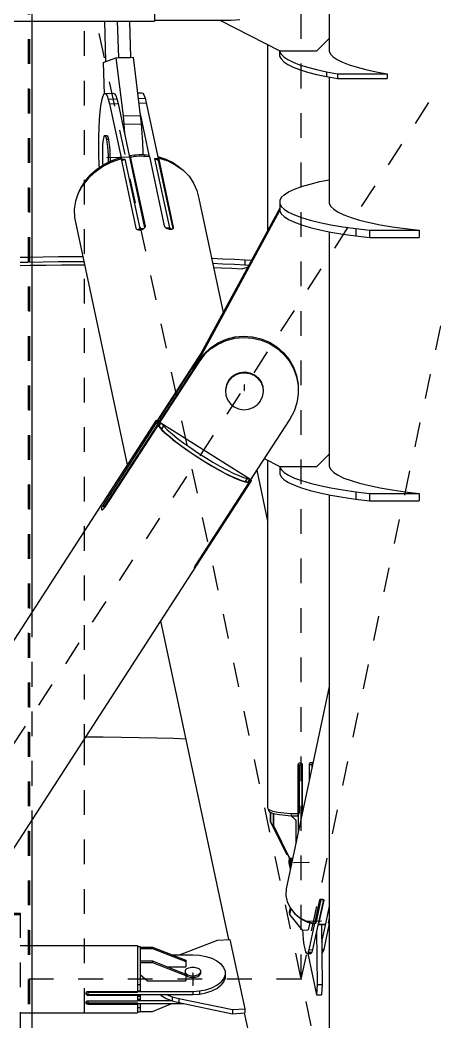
# Model space of a CAD drawing. Header units: millimetres. Extents: x 149919 to 150445, y 136651 to 136866.
# Drawn here: x 150374.103 to 150375.777, y 136696.903 to 136700.952 of the extents above; entities that cross this region are included whole.
import ezdxf

# ---------------------------------------------------------------- set-up
doc = ezdxf.new("R2010")
doc.units = ezdxf.units.MM
doc.header["$LTSCALE"] = 0.25
for name, pattern in [('CENTER', [50.8, 31.75, -6.35, 6.35, -6.35]), ('XKITLINE00', [0]), ('XKITLINE02', [4, 2, -2])]:
    doc.linetypes.add(name, pattern=pattern)

# ---------------------------------------------------------------- blocks, each defined once
blk = doc.blocks.new('çatıı')
at = {"color": 8, "linetype": 'CENTER'}
for p, q in [((23255, 4763.35), (23255, 6431.43)), ((23342.5, 4670.27), (23342.5, 5490.27)), ((22900, 4260.27), (23430, 5080.27)), ((23430, 4260.27), (23255, 5080.27)), ((23342.5, 4670.27), (23430, 5080.27)), ((23264.15, 5002.39), (23279.02, 5002.72)), ((23319.5, 4910.45), (23319.5, 4908.17)), ((23255, 3096.7), (23255, 4763.35)), ((23339.52, 4717.4), (23345.47, 4717.53)), ((23344.53, 4693.69), (23350.48, 4693.82)), ((23298.7, 4672.75), (23298.7, 4667.8)), ((23342.5, 4670.27), (22987.5, 4670.27))]:
    blk.add_line(p, q, dxfattribs=at)
at = {"color": 116, "linetype": 'XKITLINE02', "true_color": 0x136734}
for p, q in [((23232.31, 5550.18), (23232.31, 4297.66)), ((23232.84, 5550.14), (23232.84, 4298.1)), ((23233.69, 5103.12), (23233.69, 5057.42)), ((23233.69, 4818.46), (23233.69, 4734.59)), ((23220.99, 4697.01), (23228.99, 4697.01)), ((23228.99, 4697.01), (23228.99, 4696.43)), ((23228.99, 4697.01), (23228.99, 4600.55)), ((23221.79, 4696.43), (23228.99, 4696.43))]:
    blk.add_line(p, q, dxfattribs=at)
at = {"color": 8, "linetype": 'XKITLINE00'}
for p, q in [((23353.8, 5105.69), (23353.8, 5050.39)), ((23283.2, 5065.56), (23283.2, 5057.48)), ((23087.8, 5057.42), (23242.19, 5057.42)), ((23242.19, 5057.42), (23242.36, 5057.45)), ((23242.36, 5057.45), (23242.6, 5057.46)), ((23242.6, 5057.46), (23242.89, 5057.48)), ((23242.89, 5057.48), (23243.2, 5057.48)), ((23243.2, 5057.48), (23283.2, 5057.48)), ((23263.05, 5057.48), (23263.51, 5041.13)), ((23268.24, 5057.48), (23268.66, 5042.7)), ((23273.2, 5057.48), (23273.61, 5042.81)), ((23283.2, 5057.83), (23314.2, 5057.83)), ((23309.67, 5057.83), (23333.8, 5045.47)), ((23314.2, 5057.83), (23317.64, 5058.09)), ((23348.8, 5045.47), (23353.8, 5050.39)), ((23353.8, 5050.39), (23353.8, 5045.18)), ((23328.91, 5047.97), (23328.91, 4972.87)), ((23333.76, 5045.48), (23333.76, 5043.28)), ((23333.76, 5045.25), (23334.31, 5044.12)), ((23333.8, 5045.47), (23348.8, 5045.47)), ((23353.8, 5046.45), (23353.76, 5046.38)), ((23353.76, 5046.38), (23353.76, 5045.25)), ((23353.76, 5045.25), (23354.31, 5044.12)), ((23262.52, 5040.77), (23267.67, 5042.67)), ((23267.67, 5042.67), (23274.61, 5042.83)), ((23267.67, 5042.67), (23270.54, 5019.14)), ((23268.66, 5042.7), (23273.61, 5042.81)), ((23274.61, 5042.83), (23277.48, 5019.29)), ((23333.76, 5043.28), (23334.31, 5042.15)), ((23334.31, 5044.12), (23335.4, 5043)), ((23334.31, 5042.15), (23335.4, 5041.03)), ((23335.4, 5043), (23337.03, 5041.91)), ((23335.4, 5041.03), (23337.03, 5039.94)), ((23337.03, 5041.91), (23339.18, 5040.84)), ((23354.31, 5044.12), (23355.4, 5043)), ((23355.4, 5043), (23357.03, 5041.91)), ((23357.03, 5041.91), (23359.18, 5040.84)), ((23262.52, 5040.77), (23262.88, 5027.98)), ((23337.03, 5039.94), (23339.18, 5038.87)), ((23339.18, 5040.84), (23341.83, 5039.8)), ((23339.18, 5038.87), (23341.83, 5037.83)), ((23341.83, 5039.8), (23344.98, 5038.81)), ((23341.83, 5037.83), (23344.98, 5036.84)), ((23344.98, 5038.81), (23348.59, 5037.87)), ((23344.98, 5036.84), (23348.59, 5035.9)), ((23348.59, 5037.87), (23352.65, 5036.99)), ((23352.65, 5036.99), (23352.65, 5035.02)), ((23352.65, 5036.99), (23357.11, 5036.17)), ((23359.18, 5040.84), (23361.83, 5039.8)), ((23361.83, 5039.8), (23364.98, 5038.81)), ((23364.98, 5038.81), (23368.59, 5037.87)), ((23368.59, 5037.87), (23372.65, 5036.99)), ((23372.65, 5036.99), (23377.11, 5036.17)), ((23348.59, 5035.9), (23352.65, 5035.02)), ((23352.65, 5035.02), (23357.11, 5034.2)), ((23353.8, 5034.81), (23353.8, 4983.69)), ((23357.11, 5036.17), (23357.11, 5034.2)), ((23357.11, 5036.17), (23377.11, 5036.17)), ((23357.11, 5034.2), (23377.11, 5034.2)), ((23377.11, 5036.17), (23377.11, 5034.2)), ((23261.79, 5025.22), (23261.43, 5023.15)), ((23262.21, 5026.78), (23261.79, 5025.22)), ((23262.66, 5027.77), (23262.21, 5026.78)), ((23262.66, 5027.77), (23263.13, 5028.19)), ((23263.13, 5028.19), (23266.6, 5028.27)), ((23263.13, 5028.19), (23263.62, 5028.02)), ((23263.62, 5028.02), (23264.12, 5027.26)), ((23264.12, 5027.26), (23264.6, 5025.94)), ((23264.6, 5025.94), (23268.07, 5026.01)), ((23264.6, 5025.94), (23265.07, 5024.08)), ((23266.6, 5028.27), (23267.09, 5028.1)), ((23267.09, 5028.1), (23267.59, 5027.34)), ((23267.59, 5027.34), (23268.07, 5026.01)), ((23268.07, 5026.01), (23268.54, 5024.15)), ((23276.36, 5028.49), (23278, 5028.52)), ((23276.64, 5026.21), (23279.47, 5026.27)), ((23278, 5028.52), (23278.49, 5028.35)), ((23278.49, 5028.35), (23278.99, 5027.59)), ((23278.99, 5027.59), (23279.47, 5026.27)), ((23279.47, 5026.27), (23279.94, 5024.41)), ((23261.43, 5023.15), (23261.13, 5020.61)), ((23265.07, 5024.08), (23268.54, 5024.15)), ((23265.07, 5024.08), (23269.86, 5001.65)), ((23268.54, 5024.15), (23279.26, 4973.94)), ((23276.87, 5024.34), (23279.94, 5024.41)), ((23279.94, 5024.41), (23284.73, 5001.98)), ((23260.89, 5017.67), (23260.72, 5014.4)), ((23261.13, 5020.61), (23260.89, 5017.67)), ((23270.54, 5019.14), (23277.48, 5019.29)), ((23270.54, 5019.14), (23270.9, 5015.8)), ((23277.4, 5019.97), (23280.95, 5003.34)), ((23277.48, 5019.29), (23277.84, 5015.95)), ((23260.72, 5014.4), (23260.62, 5010.87)), ((23270.9, 5015.8), (23277.84, 5015.95)), ((23270.9, 5015.8), (23271.2, 5012.17)), ((23277.84, 5015.95), (23278.14, 5012.33)), ((23260.62, 5010.87), (23260.6, 5007.18)), ((23262.43, 5008.84), (23262.29, 5007.34)), ((23262.61, 5010.02), (23262.43, 5008.84)), ((23262.83, 5010.82), (23262.61, 5010.02)), ((23263.07, 5011.19), (23262.83, 5010.82)), ((23263.07, 5011.19), (23263.87, 5011.21)), ((23263.07, 5011.19), (23263.33, 5011.13)), ((23263.33, 5011.13), (23263.59, 5010.62)), ((23263.59, 5010.62), (23263.84, 5009.7)), ((23263.84, 5009.7), (23264.63, 5009.72)), ((23263.84, 5009.7), (23264.06, 5008.41)), ((23263.87, 5011.21), (23264.12, 5011.14)), ((23264.12, 5011.14), (23264.38, 5010.64)), ((23264.38, 5010.64), (23264.63, 5009.72)), ((23264.63, 5009.72), (23264.85, 5008.43)), ((23271.2, 5012.17), (23271.25, 5011.47)), ((23278.14, 5012.33), (23278.38, 5008.49)), ((23260.6, 5007.18), (23260.66, 5003.42)), ((23262.21, 5005.58), (23262.19, 5003.67)), ((23262.29, 5007.34), (23262.21, 5005.58)), ((23264.06, 5008.41), (23264.25, 5006.82)), ((23264.25, 5006.82), (23264.39, 5005.01)), ((23264.39, 5005.01), (23264.48, 5003.06)), ((23264.85, 5008.43), (23265.04, 5006.84)), ((23265.04, 5006.84), (23265.19, 5005.02)), ((23265.19, 5005.02), (23265.28, 5003.08)), ((23278.38, 5008.49), (23278.54, 5004.52)), ((23278.54, 5004.52), (23278.56, 5003.5)), ((23260.66, 5003.42), (23260.8, 4999.68)), ((23262.19, 5003.67), (23262.22, 5001.69)), ((23262.22, 5001.69), (23262.32, 4999.74)), ((23262.3, 4998.63), (23265.79, 5000.43)), ((23262.85, 4999.53), (23266.06, 5001.14)), ((23264.48, 5003.06), (23264.52, 5001.08)), ((23264.52, 5001.08), (23264.51, 5000.36)), ((23265.28, 5003.08), (23265.31, 5001.1)), ((23265.31, 5001.1), (23265.31, 5000.76)), ((23265.79, 5000.43), (23269.52, 5001.77)), ((23266.06, 5001.14), (23269.49, 5002.35)), ((23266.06, 5001.14), (23266.18, 5000.57)), ((23269.49, 5002.35), (23269.61, 5001.79)), ((23269.52, 5001.77), (23269.77, 5001.82)), ((23269.77, 5001.82), (23275.75, 4973.79)), ((23269.86, 5001.65), (23269.85, 5001.47)), ((23269.86, 5001.65), (23271.32, 5001.68)), ((23269.94, 5001.01), (23271.32, 5001.68)), ((23271.32, 5001.68), (23277.3, 4973.64)), ((23273.21, 5003.17), (23273.16, 5002.49)), ((23273.21, 5003.17), (23275.15, 5003.41)), ((23273.21, 5003.17), (23273.45, 5002.05)), ((23273.45, 5002.05), (23273.4, 5001.37)), ((23273.49, 5002.63), (23273.42, 5001.64)), ((23273.42, 5001.64), (23279.31, 4974.02)), ((23273.49, 5002.63), (23277.37, 5002.97)), ((23273.49, 5002.63), (23279.47, 4974.59)), ((23275.15, 5003.41), (23277.09, 5003.51)), ((23275.15, 5003.41), (23275.28, 5002.79)), ((23277.09, 5003.51), (23279.03, 5003.49)), ((23277.37, 5002.97), (23281.22, 5002.8)), ((23279.03, 5003.49), (23280.94, 5003.34)), ((23279.03, 5003.49), (23279.15, 5002.89)), ((23280.94, 5003.34), (23281.05, 5002.81)), ((23281.22, 5002.8), (23287.2, 4974.77)), ((23283.27, 5001.95), (23284.73, 5001.98)), ((23283.27, 5001.95), (23289.25, 4973.91)), ((23283.27, 5001.95), (23284.68, 5001.27)), ((23284.58, 5002.68), (23287.84, 5001.62)), ((23284.73, 5001.98), (23284.68, 5001.27)), ((23284.68, 5001.27), (23290.59, 4973.57)), ((23284.72, 5001.92), (23284.8, 5001.57)), ((23284.8, 5001.57), (23284.76, 5000.92)), ((23284.84, 5002.16), (23284.77, 5001.14)), ((23284.77, 5001.14), (23290.64, 4973.62)), ((23284.84, 5002.16), (23290.82, 4974.12)), ((23284.84, 5002.16), (23285.08, 5002.12)), ((23285.08, 5002.12), (23288.65, 5000.93)), ((23287.84, 5001.62), (23290.85, 5000.15)), ((23287.84, 5001.62), (23287.93, 5001.17)), ((23288.65, 5000.93), (23291.9, 4999.29)), ((23256.43, 4993.85), (23259.16, 4996.42)), ((23257.32, 4995.27), (23259.91, 4997.56)), ((23259.16, 4996.42), (23262.3, 4998.63)), ((23259.91, 4997.56), (23262.85, 4999.53)), ((23260.8, 4999.68), (23260.88, 4998.21)), ((23262.32, 4999.74), (23262.36, 4999.2)), ((23290.85, 5000.15), (23293.53, 4998.31)), ((23291.9, 4999.29), (23294.77, 4997.21)), ((23293.53, 4998.31), (23294.44, 4997.45)), ((23294.77, 4997.21), (23297.17, 4994.76)), ((23255.14, 4992.72), (23253.4, 4989.95)), ((23256.43, 4993.85), (23254.18, 4990.99)), ((23257.32, 4995.27), (23255.14, 4992.72)), ((23297.17, 4994.76), (23299.05, 4991.99)), ((23346.02, 4991.62), (23349.95, 4992.59)), ((23349.95, 4992.59), (23353.8, 4993.37)), ((23254.18, 4990.99), (23252.46, 4987.91)), ((23253.4, 4989.95), (23252.74, 4988.42)), ((23299.05, 4991.99), (23300.36, 4988.98)), ((23300.36, 4988.98), (23301.07, 4985.79)), ((23335.56, 4987.27), (23337.34, 4988.42)), ((23337.34, 4988.42), (23339.69, 4989.53)), ((23339.69, 4989.53), (23342.59, 4990.6)), ((23342.59, 4990.6), (23346.02, 4991.62)), ((23251.33, 4984.68), (23250.8, 4981.39)), ((23252.46, 4987.91), (23251.33, 4984.68)), ((23301.07, 4985.79), (23301.07, 4985.63)), ((23301.07, 4985.79), (23310.92, 4939.63)), ((23334.37, 4986.11), (23333.77, 4984.92)), ((23333.77, 4984.92), (23333.77, 4983.74)), ((23334.37, 4986.11), (23335.56, 4987.27)), ((23353.8, 4984.98), (23353.77, 4984.92)), ((23353.77, 4984.92), (23353.77, 4983.74)), ((23250.8, 4981.39), (23250.89, 4978.11)), ((23333.77, 4981.86), (23300.26, 4919.93)), ((23333.76, 4980.8), (23300.36, 4919.07)), ((23333.77, 4983.74), (23333.77, 4980.78)), ((23333.77, 4983.74), (23334.37, 4982.56)), ((23333.77, 4980.78), (23334.37, 4979.6)), ((23334.37, 4982.56), (23335.56, 4981.39)), ((23335.56, 4981.39), (23337.34, 4980.25)), ((23337.34, 4980.25), (23339.69, 4979.13)), ((23353.77, 4983.74), (23354.37, 4982.56)), ((23354.37, 4982.56), (23355.56, 4981.39)), ((23355.56, 4981.39), (23357.34, 4980.25)), ((23357.34, 4980.25), (23359.69, 4979.13)), ((23250.89, 4978.11), (23272.24, 4878.1)), ((23334.37, 4979.6), (23335.56, 4978.44)), ((23335.56, 4978.44), (23337.34, 4977.29)), ((23337.34, 4977.29), (23339.69, 4976.18)), ((23339.69, 4979.13), (23342.59, 4978.06)), ((23339.69, 4976.18), (23342.59, 4975.11)), ((23342.59, 4978.06), (23346.02, 4977.04)), ((23346.02, 4977.04), (23349.95, 4976.07)), ((23359.69, 4979.13), (23362.59, 4978.06)), ((23362.59, 4978.06), (23366.02, 4977.04)), ((23366.02, 4977.04), (23369.95, 4976.07)), ((23275.75, 4973.79), (23275.85, 4973.57)), ((23275.85, 4973.57), (23276.03, 4973.38)), ((23276.03, 4973.38), (23276.3, 4973.23)), ((23276.3, 4973.23), (23276.63, 4973.13)), ((23276.39, 4973.2), (23277.3, 4973.64)), ((23276.63, 4973.13), (23277.01, 4973.08)), ((23277.01, 4973.08), (23277.41, 4973.09)), ((23277.3, 4973.64), (23278.99, 4973.68)), ((23277.41, 4973.09), (23277.83, 4973.16)), ((23277.83, 4973.16), (23278.24, 4973.27)), ((23278.24, 4973.27), (23278.62, 4973.44)), ((23278.62, 4973.44), (23278.94, 4973.64)), ((23278.94, 4973.64), (23279.2, 4973.87)), ((23279.38, 4974.11), (23279.2, 4973.87)), ((23279.45, 4974.31), (23279.38, 4974.11)), ((23279.47, 4974.59), (23279.45, 4974.33)), ((23279.47, 4974.36), (23279.45, 4974.31)), ((23279.47, 4974.59), (23279.47, 4974.36)), ((23287.2, 4974.77), (23287.3, 4974.53)), ((23287.3, 4974.53), (23287.33, 4974.49)), ((23287.33, 4974.49), (23287.48, 4974.29)), ((23287.48, 4974.29), (23287.74, 4974.06)), ((23287.74, 4974.06), (23288.06, 4973.84)), ((23288, 4973.88), (23289.25, 4973.91)), ((23288.06, 4973.84), (23288.43, 4973.66)), ((23288.43, 4973.66), (23288.83, 4973.51)), ((23288.83, 4973.51), (23289.23, 4973.41)), ((23289.23, 4973.41), (23289.63, 4973.36)), ((23289.25, 4973.91), (23290.27, 4973.42)), ((23289.63, 4973.36), (23290, 4973.37)), ((23290, 4973.37), (23290.31, 4973.43)), ((23290.31, 4973.43), (23290.56, 4973.55)), ((23290.56, 4973.55), (23290.74, 4973.7)), ((23290.83, 4973.9), (23290.74, 4973.7)), ((23290.82, 4974.12), (23290.8, 4973.85)), ((23290.82, 4974.12), (23290.83, 4973.9)), ((23342.59, 4975.11), (23346.02, 4974.09)), ((23346.02, 4974.09), (23349.95, 4973.12)), ((23349.95, 4976.07), (23354.36, 4975.17)), ((23349.95, 4973.12), (23354.36, 4972.22)), ((23353.79, 4972.34), (23353.8, 4882.4)), ((23354.36, 4975.17), (23359.2, 4974.35)), ((23354.36, 4972.22), (23359.2, 4971.39)), ((23359.2, 4974.35), (23364.44, 4973.6)), ((23364.44, 4973.6), (23364.44, 4970.64)), ((23364.44, 4973.6), (23370.04, 4972.93)), ((23369.95, 4976.07), (23374.36, 4975.17)), ((23370.04, 4972.93), (23370.04, 4969.98)), ((23370.04, 4972.93), (23390.04, 4972.93)), ((23374.36, 4975.17), (23379.2, 4974.35)), ((23379.2, 4974.35), (23384.44, 4973.6)), ((23384.44, 4973.6), (23390.04, 4972.93)), ((23390.04, 4972.93), (23390.04, 4969.98)), ((23359.2, 4971.39), (23364.44, 4970.64)), ((23364.44, 4970.64), (23370.04, 4969.98)), ((23370.04, 4969.98), (23390.04, 4969.98)), ((23228.99, 4962.01), (23232.17, 4962.08)), ((23228.99, 4960.01), (23232.17, 4960.08)), ((23232.17, 4962.08), (23238.27, 4962.18)), ((23232.17, 4960.08), (23238.27, 4960.18)), ((23238.27, 4962.18), (23244.54, 4962.26)), ((23238.27, 4960.18), (23244.54, 4960.26)), ((23244.54, 4962.26), (23250.91, 4962.31)), ((23244.54, 4960.26), (23250.91, 4960.31)), ((23250.91, 4962.31), (23254.26, 4962.32)), ((23250.91, 4960.31), (23254.69, 4960.32)), ((23306.2, 4961.59), (23310.82, 4961.41)), ((23310.82, 4961.41), (23315.47, 4961.2)), ((23315.47, 4961.2), (23319.73, 4960.96)), ((23319.73, 4960.96), (23319.73, 4958.97)), ((23319.73, 4960.96), (23322.37, 4960.79)), ((23228.99, 4958.7), (23233.07, 4958.76)), ((23233.07, 4958.76), (23239.33, 4958.84)), ((23239.33, 4958.84), (23245.71, 4958.89)), ((23245.71, 4958.89), (23252.15, 4958.92)), ((23252.15, 4958.92), (23254.99, 4958.92)), ((23306.63, 4959.58), (23310.82, 4959.41)), ((23306.98, 4957.93), (23310.26, 4957.78)), ((23310.26, 4957.78), (23314.52, 4957.55)), ((23310.82, 4959.41), (23315.47, 4959.2)), ((23314.52, 4957.55), (23318.34, 4957.3)), ((23315.47, 4959.2), (23319.73, 4958.97)), ((23318.34, 4957.3), (23320.85, 4957.98)), ((23319.73, 4958.97), (23321.32, 4958.86)), ((23308.89, 4927.45), (23312.17, 4928.91)), ((23308.89, 4926.92), (23312.17, 4928.39)), ((23312.17, 4928.91), (23315.65, 4929.82)), ((23312.17, 4928.39), (23315.65, 4929.3)), ((23315.65, 4929.82), (23319.23, 4930.16)), ((23315.65, 4929.3), (23319.23, 4929.63)), ((23319.23, 4930.16), (23322.82, 4929.91)), ((23319.23, 4929.63), (23322.82, 4929.38)), ((23322.82, 4929.91), (23326.33, 4929.08)), ((23322.82, 4929.38), (23326.33, 4928.55)), ((23326.33, 4929.08), (23329.64, 4927.7)), ((23326.33, 4928.55), (23329.64, 4927.17)), ((23329.64, 4927.7), (23332.68, 4925.79)), ((23303.28, 4923.04), (23305.9, 4925.48)), ((23303.28, 4922.52), (23305.9, 4924.95)), ((23305.9, 4925.48), (23308.89, 4927.45)), ((23305.9, 4924.95), (23308.89, 4926.92)), ((23329.64, 4927.17), (23332.68, 4925.27)), ((23332.68, 4925.79), (23335.36, 4923.42)), ((23332.68, 4925.27), (23335.36, 4922.9)), ((23301.1, 4920.22), (23263.09, 4861.41)), ((23301.1, 4919.69), (23284.57, 4894.11)), ((23301.1, 4921.97), (23285.12, 4897.25)), ((23300.94, 4921.2), (23285.37, 4897.1)), ((23300.26, 4919.93), (23298.88, 4916.81)), ((23300.26, 4919.93), (23300.26, 4918.91)), ((23301.97, 4923.1), (23301.1, 4921.97)), ((23303.28, 4923.04), (23301.1, 4920.22)), ((23303.28, 4922.52), (23301.1, 4919.69)), ((23301.1, 4921.97), (23301.1, 4921.5)), ((23301.1, 4920.22), (23301.1, 4919.69)), ((23303.28, 4923.04), (23303.28, 4922.52)), ((23335.36, 4923.42), (23337.6, 4920.65)), ((23335.36, 4922.9), (23337.6, 4920.13)), ((23337.6, 4920.65), (23339.35, 4917.56)), ((23337.6, 4920.13), (23339.35, 4917.03)), ((23298.88, 4916.81), (23298.86, 4916.75)), ((23298.88, 4916.81), (23298.88, 4916.78)), ((23315.98, 4914.81), (23317.85, 4915.48)), ((23317.85, 4915.48), (23319.82, 4915.65)), ((23317.85, 4915.34), (23319.82, 4915.51)), ((23317.85, 4915.34), (23319.82, 4915.51)), ((23319.82, 4915.65), (23321.78, 4915.31)), ((23319.82, 4915.51), (23321.78, 4915.17)), ((23319.82, 4915.51), (23321.78, 4915.17)), ((23339.35, 4917.56), (23340.56, 4914.22)), ((23339.35, 4917.03), (23340.56, 4913.69)), ((23313.08, 4912.19), (23312.25, 4910.42)), ((23313.08, 4912.05), (23312.25, 4910.28)), ((23313.08, 4912.05), (23312.25, 4910.28)), ((23313.08, 4911.91), (23312.25, 4910.14)), ((23314.36, 4913.69), (23313.08, 4912.19)), ((23314.36, 4913.55), (23313.08, 4912.05)), ((23314.36, 4913.55), (23313.08, 4912.05)), ((23314.36, 4913.41), (23313.08, 4911.91)), ((23313.08, 4912.19), (23313.08, 4912.05)), ((23313.08, 4912.05), (23313.08, 4911.91)), ((23314.36, 4913.69), (23315.98, 4914.81)), ((23314.36, 4913.55), (23315.98, 4914.67)), ((23314.36, 4913.55), (23315.98, 4914.67)), ((23314.36, 4913.41), (23315.98, 4914.53)), ((23315.98, 4914.67), (23317.85, 4915.34)), ((23315.98, 4914.67), (23317.85, 4915.34)), ((23315.98, 4914.53), (23317.85, 4915.2)), ((23317.85, 4915.2), (23319.82, 4915.37)), ((23319.82, 4915.37), (23321.78, 4915.03)), ((23321.78, 4915.31), (23323.58, 4914.48)), ((23321.78, 4915.17), (23323.58, 4914.34)), ((23321.78, 4915.17), (23323.58, 4914.34)), ((23321.78, 4915.03), (23323.58, 4914.2)), ((23323.58, 4914.48), (23323.58, 4914.34)), ((23323.58, 4914.48), (23325.1, 4913.23)), ((23323.58, 4914.34), (23325.1, 4913.09)), ((23323.58, 4914.34), (23325.1, 4913.09)), ((23323.58, 4914.34), (23323.58, 4914.2)), ((23323.58, 4914.2), (23325.1, 4912.95)), ((23325.1, 4913.23), (23326.23, 4911.63)), ((23325.1, 4913.09), (23326.23, 4911.49)), ((23325.1, 4913.09), (23326.23, 4911.49)), ((23325.1, 4912.95), (23326.23, 4911.35)), ((23326.23, 4911.63), (23326.91, 4909.8)), ((23326.23, 4911.49), (23326.91, 4909.66)), ((23326.23, 4911.49), (23326.91, 4909.66)), ((23326.23, 4911.35), (23326.91, 4909.52)), ((23340.56, 4914.22), (23341.2, 4910.73)), ((23340.56, 4913.69), (23341.2, 4910.2)), ((23312.25, 4910.42), (23311.9, 4908.49)), ((23312.25, 4910.28), (23311.9, 4908.35)), ((23312.25, 4910.28), (23311.9, 4908.35)), ((23312.25, 4910.14), (23311.9, 4908.21)), ((23311.9, 4908.49), (23311.9, 4908.35)), ((23311.9, 4908.35), (23311.9, 4908.21)), ((23311.9, 4908.21), (23312.08, 4906.27)), ((23327.09, 4907.57), (23326.74, 4905.65)), ((23326.91, 4909.8), (23327.09, 4907.85)), ((23326.91, 4909.66), (23327.09, 4907.71)), ((23326.91, 4909.66), (23327.09, 4907.71)), ((23326.91, 4909.52), (23327.09, 4907.57)), ((23341.2, 4910.2), (23341.24, 4906.66)), ((23312.08, 4906.27), (23312.76, 4904.43)), ((23312.76, 4904.43), (23313.89, 4902.83)), ((23325.91, 4903.87), (23324.63, 4902.38)), ((23326.74, 4905.65), (23325.91, 4903.87)), ((23341.24, 4906.66), (23340.69, 4903.15)), ((23313.89, 4902.83), (23315.42, 4901.58)), ((23315.42, 4901.58), (23317.21, 4900.75)), ((23317.21, 4900.75), (23319.17, 4900.42)), ((23319.17, 4900.42), (23321.14, 4900.59)), ((23321.14, 4900.59), (23323.01, 4901.26)), ((23323.01, 4901.26), (23324.63, 4902.38)), ((23339.56, 4899.79), (23337.89, 4896.65)), ((23340.69, 4903.15), (23339.56, 4899.79)), ((23283.93, 4896.25), (23262.46, 4863.02)), ((23283.93, 4896.25), (23283.68, 4895.81)), ((23283.68, 4895.81), (23283.93, 4895.05)), ((23283.93, 4896.25), (23284.3, 4896.02)), ((23284.16, 4895.81), (23284.1, 4895.54)), ((23284.1, 4895.54), (23284.16, 4895.21)), ((23284.96, 4897.05), (23284.16, 4895.81)), ((23284.96, 4896.46), (23284.16, 4895.21)), ((23284.16, 4895.21), (23284.32, 4894.81)), ((23285.13, 4896.05), (23284.32, 4894.81)), ((23284.96, 4897.05), (23284.91, 4896.79)), ((23284.91, 4896.79), (23284.96, 4896.46)), ((23285.13, 4897.25), (23284.96, 4897.05)), ((23284.96, 4896.46), (23285.13, 4896.05)), ((23285.13, 4897.25), (23285.93, 4896.75)), ((23285.13, 4896.05), (23285.37, 4895.9)), ((23337.89, 4896.65), (23321.35, 4871.07)), ((23283.93, 4895.05), (23262.46, 4861.83)), ((23284.57, 4894.32), (23263.09, 4861.1)), ((23284.57, 4894.09), (23263.1, 4860.87)), ((23283.93, 4895.05), (23284.57, 4894.66)), ((23284.32, 4894.81), (23284.57, 4894.66)), ((23284.57, 4894.32), (23284.57, 4894.11)), ((23284.57, 4894.11), (23284.95, 4893.87)), ((23284.57, 4894.09), (23284.95, 4893.86)), ((23284.57, 4894.09), (23284.84, 4893.71)), ((23284.84, 4893.71), (23286.27, 4892.19)), ((23285.75, 4895.1), (23284.95, 4893.86)), ((23284.95, 4893.86), (23286.05, 4892.59)), ((23285.75, 4895.1), (23321.78, 4872.53)), ((23285.75, 4895.1), (23286.86, 4893.83)), ((23286.86, 4893.83), (23286.05, 4892.59)), ((23286.05, 4892.59), (23287.59, 4891.09)), ((23286.27, 4892.19), (23288.19, 4890.41)), ((23286.86, 4893.83), (23288.39, 4892.34)), ((23287.59, 4891.09), (23289.51, 4889.41)), ((23288.39, 4892.34), (23290.31, 4890.66)), ((23288.19, 4890.41), (23290.57, 4888.42)), ((23289.51, 4889.41), (23291.77, 4887.59)), ((23290.31, 4890.66), (23292.57, 4888.83)), ((23290.57, 4888.42), (23293.32, 4886.3)), ((23291.77, 4887.59), (23294.31, 4885.67)), ((23292.57, 4888.83), (23295.11, 4886.91)), ((23293.32, 4886.3), (23296.37, 4884.09)), ((23294.31, 4885.67), (23297.07, 4883.7)), ((23295.11, 4886.91), (23297.87, 4884.94)), ((23296.37, 4884.09), (23299.61, 4881.88)), ((23297.07, 4883.7), (23299.98, 4881.73)), ((23297.87, 4884.94), (23300.78, 4882.97)), ((23299.61, 4881.88), (23302.96, 4879.72)), ((23299.98, 4881.73), (23302.96, 4879.81)), ((23300.78, 4882.97), (23303.77, 4881.06)), ((23302.96, 4879.81), (23305.94, 4877.99)), ((23302.96, 4879.72), (23306.31, 4877.69)), ((23303.77, 4881.06), (23306.75, 4879.24)), ((23306.75, 4879.24), (23309.66, 4877.56)), ((23327.53, 4880.63), (23333.8, 4877.48)), ((23328.91, 4879.94), (23328.91, 4739.66)), ((23348.8, 4877.48), (23353.8, 4882.4)), ((23353.8, 4882.4), (23353.8, 4877.36)), ((23305.94, 4877.99), (23308.85, 4876.32)), ((23306.31, 4877.69), (23309.55, 4875.83)), ((23308.85, 4876.32), (23311.61, 4874.83)), ((23309.55, 4875.83), (23312.6, 4874.22)), ((23309.66, 4877.56), (23312.42, 4876.07)), ((23312.42, 4876.07), (23314.96, 4874.81)), ((23324.51, 4875.95), (23328.91, 4855.34)), ((23333.77, 4877.49), (23333.77, 4874.46)), ((23333.77, 4877.41), (23334.37, 4876.23)), ((23333.8, 4877.48), (23348.8, 4877.48)), ((23334.37, 4876.23), (23335.56, 4875.06)), ((23335.56, 4875.06), (23337.34, 4873.92)), ((23353.8, 4878.65), (23353.77, 4878.6)), ((23353.77, 4878.6), (23353.77, 4877.41)), ((23353.77, 4877.41), (23354.37, 4876.23)), ((23354.37, 4876.23), (23355.56, 4875.06)), ((23355.56, 4875.06), (23357.34, 4873.92)), ((23321.35, 4871.05), (23299.88, 4837.83)), ((23321.99, 4871.21), (23300.51, 4837.99)), ((23311.61, 4874.83), (23314.15, 4873.56)), ((23312.6, 4874.22), (23315.35, 4872.9)), ((23314.15, 4873.56), (23316.41, 4872.56)), ((23314.96, 4874.81), (23317.22, 4873.8)), ((23315.35, 4872.9), (23317.73, 4871.9)), ((23316.41, 4872.56), (23318.33, 4871.83)), ((23317.22, 4873.8), (23319.14, 4873.08)), ((23317.73, 4871.9), (23319.66, 4871.27)), ((23318.33, 4871.83), (23319.87, 4871.4)), ((23319.14, 4873.08), (23320.67, 4872.65)), ((23319.66, 4871.27), (23321.08, 4871.01)), ((23320.67, 4872.65), (23319.87, 4871.4)), ((23319.87, 4871.4), (23320.98, 4871.29)), ((23320.67, 4872.65), (23321.78, 4872.53)), ((23321.78, 4872.53), (23320.98, 4871.29)), ((23320.98, 4871.3), (23321.35, 4871.07)), ((23320.98, 4871.29), (23321.35, 4871.05)), ((23321.08, 4871.01), (23321.35, 4871.05)), ((23321.25, 4871.13), (23321.25, 4871.12)), ((23321.6, 4871.45), (23321.99, 4871.21)), ((23321.76, 4871.65), (23321.63, 4871.5)), ((23322.57, 4872.9), (23321.76, 4871.65)), ((23322.24, 4871.65), (23321.99, 4871.21)), ((23322.08, 4872.14), (23322.24, 4871.65)), ((23322.57, 4872.9), (23322.44, 4872.74)), ((23322.58, 4872.97), (23322.57, 4872.9)), ((23333.77, 4874.46), (23334.37, 4873.28)), ((23334.37, 4873.28), (23335.56, 4872.11)), ((23335.56, 4872.11), (23337.34, 4870.97)), ((23337.34, 4873.92), (23339.69, 4872.81)), ((23337.34, 4870.97), (23339.69, 4869.85)), ((23339.69, 4872.81), (23342.59, 4871.74)), ((23342.59, 4871.74), (23346.02, 4870.71)), ((23357.34, 4873.92), (23359.69, 4872.81)), ((23359.69, 4872.81), (23362.59, 4871.74)), ((23362.59, 4871.74), (23366.02, 4870.71)), ((23339.69, 4869.85), (23342.59, 4868.78)), ((23342.59, 4868.78), (23346.02, 4867.76)), ((23346.02, 4870.71), (23349.95, 4869.75)), ((23346.02, 4867.76), (23349.95, 4866.8)), ((23349.95, 4869.75), (23354.36, 4868.85)), ((23349.95, 4866.8), (23354.36, 4865.9)), ((23354.36, 4868.85), (23359.2, 4868.02)), ((23359.2, 4868.02), (23364.44, 4867.27)), ((23364.44, 4867.27), (23364.44, 4864.32)), ((23364.44, 4867.27), (23370.04, 4866.61)), ((23366.02, 4870.71), (23369.95, 4869.75)), ((23369.95, 4869.75), (23374.36, 4868.85)), ((23374.36, 4868.85), (23379.2, 4868.02)), ((23379.2, 4868.02), (23384.44, 4867.27)), ((23384.44, 4867.27), (23390.04, 4866.61)), ((23262.46, 4863.02), (23262.26, 4862.71)), ((23262.46, 4863.02), (23262.48, 4863.01)), ((23353.8, 4866.01), (23353.8, 4296.07)), ((23354.36, 4865.9), (23359.2, 4865.07)), ((23359.2, 4865.07), (23364.44, 4864.32)), ((23364.44, 4864.32), (23370.04, 4863.65)), ((23370.04, 4866.61), (23370.04, 4863.65)), ((23370.04, 4866.61), (23390.04, 4866.61)), ((23370.04, 4863.65), (23390.04, 4863.65)), ((23390.04, 4866.61), (23390.04, 4863.65)), ((23261.85, 4862.09), (23030.17, 4503.64)), ((23261.82, 4860.57), (23261.8, 4860.31)), ((23261.8, 4860.31), (23261.84, 4860.12)), ((23261.85, 4862.09), (23261.82, 4862.01)), ((23261.85, 4860.7), (23261.82, 4860.57)), ((23261.84, 4860.12), (23261.93, 4860)), ((23261.92, 4862.19), (23261.85, 4862.09)), ((23261.92, 4860.86), (23261.85, 4860.7)), ((23262.07, 4862.43), (23261.92, 4862.19)), ((23262.07, 4861.17), (23261.92, 4860.86)), ((23261.93, 4860), (23262.06, 4859.95)), ((23262.06, 4859.95), (23262.23, 4859.99)), ((23262.26, 4862.71), (23262.07, 4862.43)), ((23262.26, 4861.5), (23262.07, 4861.17)), ((23262.23, 4859.99), (23262.44, 4860.12)), ((23262.26, 4862.71), (23262.28, 4862.69)), ((23262.46, 4861.83), (23262.26, 4861.5)), ((23262.26, 4861.5), (23263.1, 4860.97)), ((23262.44, 4860.12), (23262.66, 4860.31)), ((23262.46, 4861.83), (23263.09, 4861.43)), ((23262.88, 4860.57), (23262.66, 4860.31)), ((23263.1, 4860.87), (23262.88, 4860.57)), ((23263.1, 4860.97), (23262.92, 4860.64)), ((23263.09, 4861.41), (23263.09, 4861.1)), ((23263.09, 4861.1), (23263.19, 4861.01)), ((23263.15, 4861.05), (23263.1, 4860.97)), ((23299.82, 4836.91), (23068.14, 4478.46)), ((23299.33, 4836.76), (23299.31, 4836.62)), ((23299.31, 4836.62), (23299.34, 4836.56)), ((23299.4, 4836.96), (23299.33, 4836.76)), ((23299.34, 4836.56), (23299.43, 4836.57)), ((23299.52, 4837.22), (23299.4, 4836.96)), ((23299.43, 4836.57), (23299.56, 4836.66)), ((23299.68, 4837.51), (23299.52, 4837.22)), ((23299.56, 4836.66), (23299.74, 4836.82)), ((23299.88, 4837.83), (23299.68, 4837.51)), ((23299.82, 4836.91), (23299.74, 4836.82)), ((23299.91, 4837.06), (23299.82, 4836.91)), ((23300.1, 4837.35), (23299.91, 4837.06)), ((23299.93, 4837.9), (23300.3, 4837.67)), ((23300.3, 4837.67), (23300.1, 4837.35)), ((23300.13, 4838.23), (23300.51, 4837.99)), ((23300.51, 4837.99), (23300.3, 4837.67)), ((23285.69, 4815.05), (23313.17, 4686.31)), ((23353.8, 4788.57), (23336.35, 4706.82)), ((23255.4, 4768.18), (23262.46, 4768.16)), ((23255.4, 4768.18), (23262.46, 4768.15)), ((23262.46, 4768.16), (23269.86, 4768.09)), ((23262.46, 4768.15), (23269.86, 4768.09)), ((23269.86, 4768.09), (23277.12, 4767.97)), ((23269.86, 4768.09), (23277.12, 4767.97)), ((23277.12, 4767.97), (23284.16, 4767.81)), ((23277.12, 4767.97), (23284.16, 4767.81)), ((23284.16, 4767.81), (23290.92, 4767.61)), ((23284.16, 4767.81), (23290.92, 4767.61)), ((23290.92, 4767.61), (23295.86, 4767.42)), ((23290.92, 4767.61), (23295.86, 4767.42)), ((23341.32, 4757.38), (23341.51, 4757.57)), ((23341.51, 4757.57), (23341.75, 4757.69)), ((23341.75, 4757.69), (23342.01, 4757.73)), ((23342.01, 4757.73), (23342.27, 4757.69)), ((23342.12, 4757.71), (23342.71, 4756.96)), ((23342.2, 4757.7), (23342.2, 4757.61)), ((23342.27, 4757.69), (23342.51, 4757.57)), ((23342.28, 4757.69), (23342.28, 4757.52)), ((23342.51, 4757.57), (23342.7, 4757.39)), ((23345.98, 4757.65), (23345.8, 4757.46)), ((23345.98, 4757.65), (23346.21, 4757.78)), ((23346.21, 4757.78), (23346.47, 4757.83)), ((23346.47, 4757.83), (23346.73, 4757.8)), ((23346.58, 4757.82), (23347.09, 4757.16)), ((23346.73, 4757.8), (23346.96, 4757.69)), ((23346.96, 4757.69), (23347.14, 4757.51)), ((23347.09, 4757.57), (23347.15, 4757.44)), ((23347.14, 4757.51), (23347.16, 4757.47)), ((23341.22, 4757.15), (23341.15, 4756.89)), ((23341.15, 4756.89), (23341.15, 4737.18)), ((23341.18, 4756.99), (23341.19, 4756.97)), ((23341.19, 4756.97), (23341.19, 4737.25)), ((23341.19, 4756.97), (23341.68, 4756.94)), ((23341.32, 4757.38), (23341.22, 4757.15)), ((23341.68, 4756.94), (23342.71, 4756.96)), ((23341.68, 4756.94), (23341.68, 4737.22)), ((23342.65, 4757.44), (23342.75, 4757.26)), ((23342.7, 4757.39), (23342.82, 4757.16)), ((23342.71, 4756.96), (23342.71, 4736.65)), ((23342.75, 4757.26), (23342.82, 4757.16)), ((23342.75, 4757.26), (23342.79, 4757)), ((23342.79, 4757), (23342.87, 4756.9)), ((23342.79, 4757), (23342.79, 4737.28)), ((23342.82, 4757.16), (23342.87, 4756.9)), ((23342.87, 4756.9), (23342.87, 4737.35)), ((23345.68, 4757.22), (23345.64, 4756.96)), ((23345.64, 4756.96), (23345.64, 4750.36)), ((23345.66, 4757.06), (23345.69, 4757.02)), ((23345.8, 4757.46), (23345.68, 4757.22)), ((23345.69, 4757.02), (23346.73, 4757.05)), ((23345.69, 4757.02), (23345.69, 4750.59)), ((23346.73, 4757.05), (23347.08, 4757.09)), ((23346.73, 4757.05), (23346.73, 4755.46)), ((23328.91, 4739.66), (23328.96, 4739.15)), ((23328.96, 4739.15), (23329.7, 4738.66)), ((23329.25, 4738.96), (23329.25, 4738.4)), ((23329.25, 4738.4), (23329.6, 4737.95)), ((23329.6, 4737.95), (23330.5, 4737.52)), ((23329.7, 4738.66), (23331.07, 4738.2)), ((23329.88, 4737.82), (23329.88, 4734.19)), ((23330.01, 4737.76), (23330.01, 4734.02)), ((23330.5, 4737.52), (23331.31, 4737.3)), ((23331.07, 4738.2), (23333.02, 4737.8)), ((23331.18, 4737.33), (23331.18, 4732.53)), ((23331.31, 4737.3), (23331.31, 4737.29)), ((23331.31, 4737.29), (23331.31, 4732.36)), ((23331.31, 4737.29), (23331.33, 4737.29)), ((23331.33, 4737.29), (23331.9, 4737.13)), ((23333.02, 4737.8), (23335.45, 4737.49)), ((23335.45, 4737.49), (23338.23, 4737.28)), ((23338.23, 4737.28), (23341.15, 4737.18)), ((23338.44, 4737.27), (23338.44, 4736.35)), ((23341.19, 4737.25), (23341.68, 4737.22)), ((23341.19, 4737.25), (23341.23, 4737.21)), ((23342.71, 4740.97), (23342.79, 4740.88)), ((23342.71, 4737.37), (23342.82, 4737.23)), ((23342.79, 4737.28), (23342.84, 4737.22)), ((23329.88, 4734.19), (23330.01, 4734.02)), ((23329.88, 4734.19), (23336.33, 4721.02)), ((23330.01, 4734.02), (23336.46, 4720.85)), ((23331.9, 4737.13), (23333.74, 4736.8)), ((23333.74, 4736.8), (23335.96, 4736.53)), ((23335.96, 4736.53), (23338.44, 4736.35)), ((23338.36, 4736.36), (23340.24, 4734.53)), ((23338.4, 4736.35), (23340.11, 4734.69)), ((23338.44, 4736.35), (23341.1, 4736.26)), ((23338.78, 4736.34), (23338.93, 4736.19)), ((23338.82, 4736.34), (23338.93, 4736.19)), ((23338.93, 4736.19), (23338.93, 4735.83)), ((23340.11, 4734.69), (23340.24, 4734.53)), ((23340.24, 4734.53), (23340.24, 4725.04)), ((23341.1, 4737.18), (23341.1, 4736.26)), ((23341.23, 4737.21), (23341.68, 4737.22)), ((23341.23, 4737.21), (23341.23, 4729.68)), ((23331.18, 4732.53), (23331.31, 4732.36)), ((23331.18, 4732.53), (23337.63, 4719.36)), ((23331.31, 4732.36), (23337.76, 4719.19)), ((23336.33, 4721.02), (23336.46, 4720.85)), ((23336.46, 4720.85), (23336.89, 4720.86)), ((23337.55, 4719.52), (23337.4, 4717.24)), ((23337.4, 4717.24), (23337.94, 4714.7)), ((23337.63, 4719.36), (23337.76, 4719.19)), ((23337.76, 4719.19), (23339, 4719.22)), ((23337.82, 4719.19), (23337.85, 4716.84)), ((23338.33, 4718.42), (23338.32, 4717.9)), ((23338.32, 4717.9), (23338.33, 4717.36)), ((23338.35, 4718.91), (23338.33, 4718.42)), ((23338.33, 4717.36), (23338.35, 4716.82)), ((23338.37, 4719.21), (23338.35, 4718.91)), ((23337.85, 4716.84), (23337.95, 4714.34)), ((23338.35, 4716.82), (23338.38, 4716.32)), ((23336.35, 4706.82), (23336.25, 4704.15)), ((23336.25, 4704.15), (23336.84, 4701.49)), ((23336.84, 4701.49), (23338.07, 4698.98)), ((23351.39, 4702.45), (23347.07, 4682.23)), ((23349.83, 4702.32), (23347.79, 4692.72)), ((23350.37, 4702.49), (23348.32, 4692.9)), ((23351.43, 4702.42), (23349.44, 4693.11)), ((23351.53, 4702.17), (23349.49, 4692.58)), ((23349.92, 4702.42), (23349.83, 4702.32)), ((23349.92, 4702.42), (23350.05, 4702.53)), ((23350.05, 4702.53), (23350.25, 4702.61)), ((23350.18, 4702.58), (23350.37, 4702.49)), ((23350.25, 4702.61), (23350.5, 4702.65)), ((23350.37, 4702.49), (23351.28, 4702.51)), ((23350.5, 4702.65), (23350.77, 4702.65)), ((23350.77, 4702.65), (23351.03, 4702.61)), ((23351.03, 4702.61), (23351.25, 4702.53)), ((23351.25, 4702.53), (23351.42, 4702.42)), ((23351.37, 4702.36), (23351.38, 4702.22)), ((23351.42, 4702.42), (23351.52, 4702.3)), ((23351.52, 4702.3), (23351.53, 4702.17)), ((23338.01, 4699.11), (23337.64, 4697.36)), ((23337.64, 4697.36), (23337.72, 4696.48)), ((23338.22, 4698.81), (23337.72, 4696.48)), ((23338.07, 4698.98), (23339.89, 4696.75)), ((23338.5, 4698.46), (23338.77, 4698.01)), ((23338.77, 4698.01), (23339.74, 4696.93)), ((23339.89, 4696.75), (23342.21, 4694.9)), ((23353.8, 4699.82), (23352.26, 4692.64)), ((23337.72, 4696.48), (23342.78, 4690.15)), ((23339.96, 4696.7), (23340.5, 4696.1)), ((23340.5, 4696.1), (23342.62, 4694.52)), ((23342.21, 4694.9), (23344.91, 4693.53)), ((23342.62, 4694.52), (23345.04, 4693.34)), ((23344.91, 4693.53), (23347.79, 4692.72)), ((23345.07, 4693.48), (23345.04, 4693.34)), ((23345.04, 4693.34), (23347.65, 4692.6)), ((23345.88, 4693.1), (23345.26, 4690.21)), ((23347.87, 4692.89), (23345.59, 4682.2)), ((23347.68, 4692.75), (23347.65, 4692.6)), ((23347.86, 4693.05), (23347.87, 4692.89)), ((23347.87, 4693.11), (23348.32, 4692.9)), ((23347.87, 4692.89), (23348.32, 4692.9)), ((23349.32, 4692.77), (23349.36, 4692.38)), ((23349.46, 4692.86), (23349.36, 4692.38)), ((23349.43, 4693.25), (23349.46, 4692.86)), ((23349.44, 4693.11), (23349.49, 4692.58)), ((23353.8, 4692.91), (23351.54, 4682.33)), ((23353.8, 4695), (23353.37, 4693.01)), ((23353.37, 4693.01), (23353.8, 4693.25)), ((23353.37, 4693.01), (23353.8, 4693.02)), ((23353.79, 4692.87), (23353.8, 4692.76)), ((23342.78, 4690.15), (23345.26, 4690.21)), ((23343, 4690.16), (23343.09, 4688.64)), ((23343.09, 4688.64), (23343.31, 4686.24)), ((23348.66, 4689.67), (23348.93, 4668.11)), ((23349.28, 4692.56), (23349.34, 4692.56)), ((23349.36, 4692.38), (23350.06, 4692.35)), ((23349.49, 4692.58), (23350.89, 4692.47)), ((23350.1, 4692.53), (23350.06, 4692.35)), ((23350.06, 4692.35), (23350.75, 4692.34)), ((23350.61, 4692.34), (23350.91, 4668.15)), ((23352.26, 4692.64), (23350.7, 4685.35)), ((23350.75, 4692.34), (23351.45, 4692.38)), ((23350.89, 4692.47), (23352.26, 4692.64)), ((23351.48, 4692.55), (23351.45, 4692.38)), ((23351.45, 4692.38), (23352.14, 4692.44)), ((23352.18, 4692.63), (23352.14, 4692.44)), ((23353.26, 4690.38), (23353.69, 4690.39)), ((23353.69, 4690.39), (23353.8, 4690.48)), ((23293.31, 4680.15), (23308.73, 4686.01)), ((23308.73, 4686.01), (23313.7, 4686.34)), ((23313.7, 4686.34), (23319.68, 4658.31)), ((23343.31, 4686.24), (23343.58, 4684.16)), ((23228.99, 4683.89), (23276.4, 4683.89)), ((23276.4, 4683.89), (23276.4, 4665.33)), ((23276.4, 4683.47), (23277.4, 4683.47)), ((23277.4, 4683.47), (23277.4, 4683.28)), ((23277.4, 4683.28), (23282.4, 4683.28)), ((23277.4, 4683.28), (23277.4, 4683.26)), ((23277.4, 4683.26), (23277.4, 4677.1)), ((23277.4, 4682.72), (23282.4, 4682.72)), ((23282.4, 4683.28), (23295.9, 4677.92)), ((23282.4, 4683.28), (23282.4, 4682.72)), ((23282.4, 4682.72), (23295.9, 4677.36)), ((23343.58, 4684.16), (23343.9, 4682.5)), ((23343.9, 4682.5), (23344.24, 4681.33)), ((23344.24, 4681.33), (23344.6, 4680.7)), ((23344.6, 4680.7), (23344.95, 4680.63)), ((23345.29, 4681.14), (23344.95, 4680.63)), ((23344.95, 4680.63), (23346.44, 4680.67)), ((23345.14, 4680.64), (23348.66, 4663.97)), ((23345.59, 4682.2), (23345.29, 4681.14)), ((23345.29, 4681.14), (23346.77, 4681.17)), ((23345.59, 4682.2), (23347.07, 4682.23)), ((23346.77, 4681.17), (23346.44, 4680.67)), ((23347.07, 4682.23), (23346.77, 4681.17)), ((23350.74, 4682.31), (23351.54, 4682.33)), ((23350.75, 4681.26), (23351.23, 4681.27)), ((23350.76, 4680.76), (23350.9, 4680.77)), ((23351.23, 4681.27), (23350.9, 4680.77)), ((23351.54, 4682.33), (23351.23, 4681.27)), ((23277.4, 4677.77), (23277.55, 4677.64)), ((23277.4, 4677.64), (23282.4, 4677.64)), ((23277.4, 4677.1), (23277.4, 4677.07)), ((23277.4, 4677.07), (23282.4, 4677.07)), ((23277.4, 4677.07), (23277.4, 4677.05)), ((23277.4, 4677.05), (23277.4, 4670.89)), ((23282.4, 4677.64), (23295.9, 4672.27)), ((23282.4, 4677.64), (23282.4, 4677.07)), ((23282.4, 4677.07), (23295.9, 4671.71)), ((23290.28, 4680.15), (23298.7, 4680.15)), ((23295.9, 4677.92), (23295.9, 4675.29)), ((23298.7, 4680.15), (23301.42, 4679.99)), ((23301.42, 4679.99), (23304.02, 4679.51)), ((23304.02, 4679.51), (23306.4, 4678.74)), ((23306.4, 4678.74), (23308.43, 4677.7)), ((23308.43, 4677.7), (23310.04, 4676.45)), ((23288.29, 4675.29), (23295.9, 4675.29)), ((23295.64, 4673.71), (23295.6, 4673.41)), ((23295.6, 4673.41), (23295.6, 4672.75)), ((23295.6, 4673.41), (23295.64, 4673.11)), ((23295.6, 4672.75), (23295.64, 4672.45)), ((23295.78, 4674.01), (23295.64, 4673.71)), ((23295.64, 4673.11), (23295.78, 4672.81)), ((23295.64, 4672.45), (23295.69, 4672.36)), ((23296.01, 4674.29), (23295.78, 4674.01)), ((23295.78, 4672.81), (23296.01, 4672.54)), ((23296.01, 4674.29), (23296.32, 4674.54)), ((23296.01, 4672.54), (23296.32, 4672.29)), ((23296.32, 4674.54), (23296.7, 4674.75)), ((23296.7, 4674.75), (23297.15, 4674.93)), ((23297.15, 4674.93), (23297.63, 4675.06)), ((23297.63, 4675.06), (23298.16, 4675.13)), ((23298.16, 4675.13), (23298.7, 4675.16)), ((23298.7, 4675.16), (23299.23, 4675.13)), ((23299.23, 4675.13), (23299.76, 4675.06)), ((23299.76, 4675.06), (23300.25, 4674.93)), ((23300.25, 4674.93), (23300.69, 4674.75)), ((23300.69, 4674.75), (23301.07, 4674.54)), ((23301.07, 4674.54), (23301.38, 4674.29)), ((23301.07, 4672.29), (23301.38, 4672.54)), ((23301.38, 4674.29), (23301.61, 4674.01)), ((23301.61, 4672.81), (23301.38, 4672.54)), ((23301.61, 4674.01), (23301.75, 4673.71)), ((23301.75, 4673.11), (23301.61, 4672.81)), ((23301.75, 4672.45), (23301.61, 4672.15)), ((23301.75, 4673.71), (23301.8, 4673.41)), ((23301.8, 4673.41), (23301.75, 4673.11)), ((23301.8, 4672.75), (23301.75, 4672.45)), ((23301.8, 4673.41), (23301.8, 4672.75)), ((23310.04, 4676.45), (23311.15, 4675.04)), ((23311.15, 4675.04), (23311.72, 4673.52)), ((23311.72, 4673.52), (23311.72, 4670.74)), ((23277.4, 4672.12), (23280.4, 4669.64)), ((23277.4, 4670.89), (23277.4, 4665.56)), ((23280.4, 4669.64), (23295.9, 4669.64)), ((23295.9, 4672.27), (23295.9, 4669.64)), ((23295.9, 4672.01), (23296.01, 4671.87)), ((23296.01, 4671.87), (23296.32, 4671.62)), ((23296.32, 4672.29), (23296.7, 4672.07)), ((23296.32, 4671.62), (23296.7, 4671.41)), ((23296.7, 4672.07), (23297.15, 4671.89)), ((23296.7, 4671.41), (23297.15, 4671.23)), ((23297.15, 4671.89), (23297.63, 4671.77)), ((23297.15, 4671.23), (23297.63, 4671.1)), ((23297.63, 4671.77), (23298.16, 4671.69)), ((23297.63, 4671.1), (23298.16, 4671.03)), ((23298.16, 4671.69), (23298.7, 4671.66)), ((23298.16, 4671.03), (23298.7, 4671)), ((23298.7, 4671.66), (23299.23, 4671.69)), ((23298.7, 4671.66), (23298.7, 4671)), ((23298.7, 4671), (23299.23, 4671.03)), ((23299.23, 4671.69), (23299.76, 4671.77)), ((23299.23, 4671.03), (23299.76, 4671.1)), ((23299.76, 4671.77), (23300.25, 4671.89)), ((23299.76, 4671.1), (23300.25, 4671.23)), ((23300.25, 4671.89), (23300.69, 4672.07)), ((23300.25, 4671.23), (23300.69, 4671.41)), ((23300.69, 4672.07), (23301.07, 4672.29)), ((23300.69, 4671.41), (23301.07, 4671.62)), ((23301.07, 4671.62), (23301.38, 4671.87)), ((23301.61, 4672.15), (23301.38, 4671.87)), ((23308.43, 4667.8), (23310.04, 4669.05)), ((23311.15, 4670.46), (23310.04, 4669.05)), ((23311.15, 4669.23), (23310.04, 4667.81)), ((23311.72, 4671.98), (23311.15, 4670.46)), ((23311.72, 4670.74), (23311.15, 4669.23)), ((23255.59, 4664.8), (23255.55, 4664.56)), ((23255.55, 4664.56), (23255.59, 4664.33)), ((23255.58, 4664.73), (23255.59, 4664.67)), ((23255.71, 4665.01), (23255.59, 4664.8)), ((23255.59, 4664.67), (23255.71, 4664.46)), ((23255.71, 4665.01), (23255.9, 4665.18)), ((23255.71, 4664.46), (23255.9, 4664.29)), ((23255.9, 4665.18), (23256.13, 4665.26)), ((23256.13, 4665.26), (23256.4, 4665.33)), ((23256.4, 4665.33), (23256.4, 4664.11)), ((23256.4, 4665.33), (23276.4, 4665.33)), ((23256.4, 4664.98), (23276.4, 4664.98)), ((23276.4, 4668.18), (23277.4, 4668.18)), ((23276.4, 4665.56), (23277.4, 4665.56)), ((23276.4, 4665.35), (23298.7, 4665.35)), ((23276.4, 4665.33), (23276.4, 4664.98)), ((23298.7, 4665.35), (23301.42, 4665.51)), ((23298.7, 4665.35), (23298.7, 4664.11)), ((23301.42, 4665.51), (23304.02, 4665.99)), ((23301.42, 4665.51), (23301.42, 4664.28)), ((23301.42, 4664.28), (23304.02, 4664.75)), ((23304.02, 4665.99), (23306.4, 4666.76)), ((23304.02, 4664.75), (23306.4, 4665.53)), ((23306.4, 4666.76), (23308.43, 4667.8)), ((23306.4, 4665.53), (23308.43, 4666.56)), ((23308.43, 4666.56), (23310.04, 4667.81)), ((23348.93, 4668.11), (23348.66, 4663.97)), ((23348.93, 4668.11), (23350.91, 4668.15)), ((23350.91, 4668.15), (23350.64, 4664.01)), ((23255.59, 4661.05), (23255.55, 4660.85)), ((23255.55, 4660.85), (23255.59, 4660.65)), ((23255.59, 4664.33), (23255.71, 4664.12)), ((23255.71, 4661.23), (23255.59, 4661.05)), ((23255.59, 4660.99), (23255.71, 4660.81)), ((23255.59, 4660.65), (23255.71, 4660.47)), ((23255.71, 4664.12), (23255.9, 4663.95)), ((23255.71, 4661.23), (23255.9, 4661.38)), ((23255.71, 4660.81), (23255.86, 4660.69)), ((23255.71, 4660.47), (23255.88, 4660.34)), ((23255.86, 4660.69), (23255.9, 4660.67)), ((23255.9, 4664.29), (23256.13, 4664.19)), ((23255.9, 4663.95), (23256.13, 4663.85)), ((23255.9, 4661.38), (23256.13, 4661.47)), ((23255.9, 4660.67), (23256.13, 4660.6)), ((23255.9, 4660.33), (23256.13, 4660.25)), ((23256.13, 4664.19), (23256.13, 4663.85)), ((23256.13, 4664.19), (23256.4, 4664.15)), ((23256.13, 4663.85), (23256.4, 4663.81)), ((23256.13, 4661.47), (23256.4, 4661.5)), ((23256.13, 4660.6), (23256.4, 4660.57)), ((23256.4, 4664.11), (23298.7, 4664.11)), ((23256.4, 4664.11), (23256.4, 4663.81)), ((23256.4, 4663.81), (23276.4, 4663.81)), ((23256.4, 4661.5), (23256.4, 4660.55)), ((23256.4, 4661.5), (23276.4, 4661.5)), ((23256.4, 4660.77), (23276.4, 4660.77)), ((23256.4, 4660.55), (23276.4, 4660.55)), ((23256.4, 4660.55), (23256.4, 4660.21)), ((23276.4, 4664.11), (23276.4, 4663.99)), ((23276.4, 4664.11), (23276.4, 4661.5)), ((23276.4, 4663.99), (23277.4, 4663.99)), ((23276.4, 4663.38), (23277.4, 4663.38)), ((23276.4, 4662.22), (23277.4, 4662.22)), ((23276.4, 4661.68), (23277.4, 4661.68)), ((23276.4, 4661.64), (23290.12, 4661.64)), ((23276.4, 4660.77), (23276.4, 4660.4)), ((23276.4, 4660.4), (23295.04, 4660.4)), ((23276.4, 4660.4), (23276.4, 4660.21)), ((23277.4, 4664.11), (23277.4, 4662.79)), ((23277.4, 4662.79), (23277.4, 4661.68)), ((23277.4, 4660.4), (23277.4, 4657.71)), ((23282.4, 4657.27), (23290.28, 4660.4)), ((23285.48, 4664.11), (23285.91, 4663.74)), ((23285.91, 4663.74), (23287.97, 4662.52)), ((23287.97, 4662.52), (23290.38, 4661.53)), ((23288.1, 4664.11), (23290.38, 4663.18)), ((23290.38, 4663.18), (23293.08, 4662.46)), ((23290.38, 4663.18), (23290.38, 4661.53)), ((23290.38, 4661.53), (23293.08, 4660.81)), ((23293.08, 4662.46), (23314.72, 4657.97)), ((23293.08, 4662.46), (23293.08, 4660.81)), ((23293.08, 4660.81), (23314.72, 4656.32)), ((23298.7, 4664.11), (23301.42, 4664.28)), ((23348.66, 4663.97), (23350.64, 4664.01)), ((23228.99, 4656.66), (23276.4, 4656.66)), ((23256.13, 4660.25), (23256.4, 4660.21)), ((23256.4, 4660.21), (23276.4, 4660.21)), ((23276.4, 4660.21), (23276.4, 4656.66)), ((23276.4, 4658.84), (23277.4, 4658.84)), ((23276.4, 4657.07), (23277.4, 4657.07)), ((23277.4, 4657.71), (23277.4, 4657.12)), ((23277.4, 4657.27), (23282.4, 4657.27)), ((23277.4, 4657.12), (23277.4, 4657.07)), ((23314.72, 4657.97), (23319.68, 4658.31)), ((23314.72, 4657.97), (23314.72, 4656.32)), ((23314.72, 4656.32), (23319.68, 4656.66)), ((23319.5, 4656.64), (23353.8, 4495.94)), ((23319.68, 4658.31), (23319.68, 4656.66))]:
    blk.add_line(p, q, dxfattribs=at)
at = {"color": 7, "linetype": 'XKITLINE00'}
for p, q in [((23233.69, 5057.42), (23233.69, 4818.46)), ((23233.69, 4734.59), (23233.69, 4298.96))]:
    blk.add_line(p, q, dxfattribs=at)
at = {"color": 8, "linetype": 'XKITLINE00'}
for centre in [(23264.15, 5002.39), (23279.02, 5002.72), (23319.5, 4910.45), (23319.5, 4908.17), (23255, 4763.35), (23255, 4763.35), (23339.52, 4717.4), (23345.47, 4717.53), (23344.53, 4693.69), (23350.48, 4693.82), (23298.7, 4672.75), (23342.5, 4670.27), (23342.5, 4670.27), (23342.5, 4670.27), (23298.7, 4667.8)]:
    blk.add_circle(centre, 0.05, dxfattribs=at)

msp = doc.modelspace()

# ---------------------------------------------------------------- block references
at = {"xscale": 0.009999943142843078, "yscale": 0.009999943142843078, "zscale": 0.009999943142843078}
msp.add_blockref('çatıı', (150141.8141, 136650.3731), dxfattribs=at)

doc.saveas('drawing.dxf')
